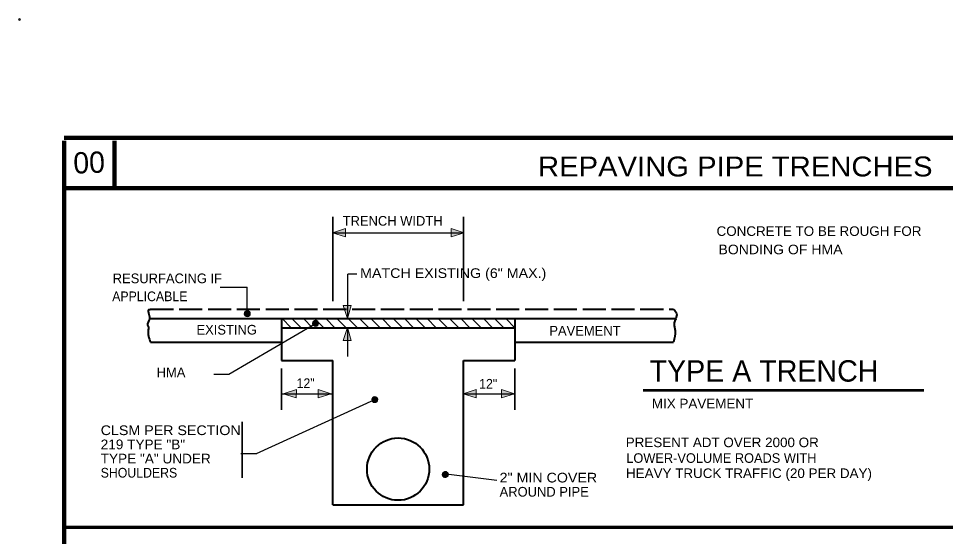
# Model space of a CAD drawing. Extents: x -8731 to 9683, y -64675 to -56618.
# Drawn here: x 8089 to 9127, y -64059 to -63481 of the extents above; entities that cross this region are included whole.
import ezdxf
from ezdxf.enums import TextEntityAlignment as Align

# ---------------------------------------------------------------- set-up
doc = ezdxf.new("R2010")
doc.units = 0
doc.header["$LTSCALE"] = 4.3
doc.header["$PDMODE"] = 32
doc.header["$PDSIZE"] = 2.15
doc.linetypes.add('LONG_DASHED', pattern=[7.5, 6, -1.5])
doc.layers.add('1', color=7, linetype='Continuous', lineweight=13)
doc.layers.add('3', color=7, linetype='Continuous', lineweight=35)

msp = doc.modelspace()

# ---------------------------------------------------------------- hatches: boundary and pattern name
at = {"layer": '1'}
for points in [[(8440.54, -63720.1), (8455.18, -63715.26), (8455.06, -63724.38)], [(8587.96, -63720.1), (8573.32, -63715.26), (8573.44, -63724.38)], [(8457.3, -63815.76), (8452.46, -63801.12), (8461.58, -63801.24)], [(8457.3, -63825.84), (8452.46, -63840.48), (8461.58, -63840.36)], [(8385.54, -63900.1), (8400.18, -63895.26), (8400.06, -63904.38)], [(8439.22, -63900.1), (8424.56, -63895.26), (8424.7, -63904.38)], [(8586.78, -63900.1), (8601.42, -63895.26), (8601.3, -63904.38)], [(8644.22, -63900.1), (8629.56, -63895.26), (8629.7, -63904.38)]]:
    msp.add_hatch(color=256, dxfattribs=at).paths.add_polyline_path(points)

# ---------------------------------------------------------------- linework, layer by layer
at = {"layer": '1', "lineweight": 100}
for p, q in [((9632.46, -63613.8), (8140.24, -63613.8)), ((8196.5, -63617.3), (8196.5, -63670.06)), ((9632.46, -63670.06), (8140.24, -63670.06))]:
    msp.add_line(p, q, dxfattribs=at)
at = {"layer": '1'}
for p, q in [((8345.82, -63813.68), (8341.82, -63809.68)), ((8345.54, -63813.68), (8341.82, -63810.1)), ((8345.1, -63813.68), (8341.82, -63810.4)), ((8344.68, -63813.68), (8341.82, -63810.82)), ((8346.24, -63813.68), (8341.98, -63809.24)), ((8344.1, -63813.52), (8341.98, -63811.52)), ((8346.38, -63813.38), (8342.12, -63809.12)), ((8346.82, -63813.24), (8342.26, -63808.82)), ((8347.1, -63813.1), (8342.4, -63808.4)), ((8347.38, -63812.96), (8342.68, -63808.26)), ((8347.66, -63812.82), (8342.82, -63807.96)), ((8347.82, -63812.38), (8343.1, -63807.68)), ((8348.1, -63812.24), (8343.26, -63807.54)), ((8348.24, -63811.96), (8343.68, -63807.4)), ((8348.24, -63811.52), (8343.96, -63807.12)), ((8348.38, -63811.1), (8344.26, -63807.12)), ((8348.52, -63810.82), (8344.68, -63807.12)), ((8348.52, -63810.54), (8344.96, -63806.96)), ((8348.52, -63810.1), (8345.54, -63807.12)), ((8348.52, -63809.68), (8345.96, -63807.12)), ((8348.38, -63809.24), (8346.38, -63807.12)), ((8422.2, -63824.5), (8418.22, -63820.52)), ((8421.92, -63824.5), (8418.22, -63820.94)), ((8421.48, -63824.5), (8418.22, -63821.22)), ((8421.06, -63824.5), (8418.22, -63821.64)), ((8422.62, -63824.5), (8418.34, -63820.08)), ((8420.5, -63824.36), (8418.34, -63822.36)), ((8422.78, -63824.22), (8418.5, -63819.94)), ((8423.2, -63824.08), (8418.64, -63819.66)), ((8423.48, -63823.92), (8418.78, -63819.22)), ((8423.76, -63823.78), (8419.06, -63819.08)), ((8424.06, -63823.64), (8419.2, -63818.8)), ((8424.2, -63823.22), (8419.5, -63818.52)), ((8424.48, -63823.08), (8419.64, -63818.36)), ((8424.62, -63822.8), (8420.06, -63818.24)), ((8424.62, -63822.36), (8420.34, -63817.94)), ((8424.76, -63821.94), (8420.62, -63817.94)), ((8424.9, -63821.64), (8421.06, -63817.94)), ((8424.9, -63821.36), (8421.34, -63817.8)), ((8424.9, -63820.94), (8421.92, -63817.94)), ((8424.9, -63820.52), (8422.34, -63817.94)), ((8424.76, -63820.08), (8422.78, -63817.94)), ((8488.48, -63909.78), (8484.5, -63905.8)), ((8488.2, -63909.78), (8484.5, -63906.22)), ((8487.76, -63909.78), (8484.5, -63906.5)), ((8487.34, -63909.78), (8484.5, -63906.92)), ((8488.9, -63909.78), (8484.62, -63905.36)), ((8486.78, -63909.64), (8484.62, -63907.64)), ((8489.06, -63909.5), (8484.78, -63905.22)), ((8489.48, -63909.36), (8484.92, -63904.94)), ((8489.76, -63909.2), (8485.06, -63904.5)), ((8490.04, -63909.06), (8485.34, -63904.36)), ((8490.34, -63908.92), (8485.48, -63904.08)), ((8490.48, -63908.5), (8485.78, -63903.8)), ((8490.76, -63908.36), (8485.92, -63903.64)), ((8490.9, -63908.08), (8486.34, -63903.52)), ((8490.9, -63907.64), (8486.62, -63903.22)), ((8491.04, -63907.22), (8486.9, -63903.22)), ((8491.18, -63906.92), (8487.34, -63903.22)), ((8491.18, -63906.64), (8487.62, -63903.08)), ((8491.18, -63906.22), (8488.2, -63903.22)), ((8491.18, -63905.8), (8488.62, -63903.22)), ((8491.04, -63905.36), (8489.06, -63903.22)), ((8567.38, -63993.48), (8563.4, -63989.5)), ((8567.1, -63993.48), (8563.4, -63989.92)), ((8566.66, -63993.48), (8563.4, -63990.2)), ((8566.24, -63993.48), (8563.4, -63990.62)), ((8567.8, -63993.48), (8563.52, -63989.06)), ((8565.68, -63993.34), (8563.52, -63991.34)), ((8567.96, -63993.2), (8563.68, -63988.92)), ((8568.38, -63993.06), (8563.82, -63988.64)), ((8568.66, -63992.9), (8563.96, -63988.2)), ((8568.94, -63992.76), (8564.24, -63988.06)), ((8569.24, -63992.62), (8564.38, -63987.78)), ((8569.38, -63992.2), (8564.68, -63987.5)), ((8569.66, -63992.06), (8564.82, -63987.34)), ((8569.8, -63991.78), (8565.24, -63987.22)), ((8569.8, -63991.34), (8565.52, -63986.92)), ((8569.94, -63990.92), (8565.8, -63986.92)), ((8570.08, -63990.62), (8566.24, -63986.92)), ((8570.08, -63990.34), (8566.52, -63986.78)), ((8570.08, -63989.92), (8567.1, -63986.92)), ((8570.08, -63989.5), (8567.52, -63986.92)), ((8569.94, -63989.06), (8567.96, -63986.92))]:
    msp.add_line(p, q, dxfattribs=at)
at = {"layer": '1', "lineweight": 70}
msp.add_line((9186.74, -64049.56), (8140.24, -64049.56), dxfattribs=at)
at = {"layer": '1', "lineweight": 100}
msp.add_lwpolyline([(8140.24, -63617.3), (8140.24, -64635.24), (9631, -64635.24)], dxfattribs=at)
at = {"layer": '1', "lineweight": 70}
msp.add_lwpolyline([(9186.74, -64440.8), (9186.74, -63670.06), (8140.24, -63670.06)], dxfattribs=at)
at = {"layer": '1'}
for points in [[(8440.54, -63720.1), (8455.18, -63715.26), (8455.06, -63724.38)], [(8587.96, -63720.1), (8573.32, -63715.26), (8573.44, -63724.38)], [(8457.3, -63815.76), (8452.46, -63801.12), (8461.58, -63801.24)], [(8457.3, -63825.84), (8452.46, -63840.48), (8461.58, -63840.36)], [(8385.54, -63900.1), (8400.18, -63895.26), (8400.06, -63904.38)], [(8439.22, -63900.1), (8424.56, -63895.26), (8424.7, -63904.38)], [(8586.78, -63900.1), (8601.42, -63895.26), (8601.3, -63904.38)], [(8644.22, -63900.1), (8629.56, -63895.26), (8629.7, -63904.38)]]:
    msp.add_lwpolyline(points, close=True, dxfattribs=at)
for centre in [(8345.25, -63810.39), (8421.63, -63821.22), (8487.91, -63906.5), (8566.81, -63990.2)]:
    msp.add_circle(centre, 3.35, dxfattribs=at)
msp.add_point((8090.3, -63481.6), dxfattribs=at)
at = {"layer": '3'}
for p, q in [((8440.86, -63796.56), (8440.86, -63702.24)), ((8587.36, -63796.56), (8587.36, -63702.24)), ((8394.42, -63826.06), (8384.14, -63815.8)), ((8405.38, -63826.06), (8395.12, -63815.8)), ((8418.22, -63826.06), (8407.94, -63815.8)), ((8430.74, -63826.06), (8420.5, -63815.8)), ((8443.3, -63826.06), (8433.02, -63815.8)), ((8455.82, -63826.06), (8445.58, -63815.8)), ((8468.38, -63826.06), (8458.1, -63815.8)), ((8481.2, -63826.06), (8470.94, -63815.8)), ((8493.74, -63826.06), (8483.48, -63815.8)), ((8506.28, -63826.06), (8496.02, -63815.8)), ((8518.82, -63826.06), (8508.56, -63815.8)), ((8531.36, -63826.06), (8521.1, -63815.8)), ((8544.18, -63826.06), (8533.92, -63815.8)), ((8556.72, -63826.06), (8546.46, -63815.8)), ((8569.26, -63826.06), (8559, -63815.8)), ((8581.8, -63826.06), (8571.54, -63815.8)), ((8594.34, -63826.06), (8584.08, -63815.8)), ((8606.88, -63826.06), (8596.62, -63815.8)), ((8619.7, -63826.06), (8609.44, -63815.8)), ((8632.24, -63826.06), (8621.98, -63815.8)), ((8644.78, -63826.06), (8634.52, -63815.8)), ((8383.44, -63917.84), (8383.44, -63871.52)), ((8644.78, -63917.84), (8644.78, -63871.52)), ((8339.5, -63993.9), (8339.5, -63931.4))]:
    msp.add_line(p, q, dxfattribs=at)
at = {"layer": '3', "lineweight": 25}
for p, q in [((8440.86, -63720.04), (8587.36, -63720.04)), ((8457.82, -63815.8), (8457.82, -63766.22)), ((8467.66, -63766.22), (8457.82, -63766.22)), ((8314.76, -63780.9), (8345.26, -63780.9)), ((8345.26, -63810.4), (8345.26, -63780.9)), ((8457.82, -63858.12), (8457.82, -63826.06)), ((8355.62, -63966.74), (8487.9, -63906.5)), ((8383.44, -63900.02), (8440.86, -63900.02)), ((8587.36, -63900.02), (8644.78, -63900.02)), ((8337.92, -63966.74), (8355.82, -63966.74)), ((8624.5, -63997), (8567.85, -63989.72))]:
    msp.add_line(p, q, dxfattribs=at)
at = {"layer": '3', "linetype": 'LONG_DASHED', "lineweight": 40}
msp.add_line((8236.8, -63805.4), (8822.2, -63805.4), dxfattribs=at)
at = {"layer": '3', "lineweight": 40}
for p, q in [((8236.8, -63815.8), (8824.9, -63815.8)), ((8383.44, -63815.8), (8383.44, -63862.68)), ((8644.78, -63815.8), (8644.78, -63862.68)), ((8383.44, -63826.06), (8644.78, -63826.06)), ((8236.8, -63842.32), (8383.44, -63842.32)), ((8644.78, -63842.32), (8822.2, -63842.32)), ((8383.44, -63862.68), (8440.86, -63862.68)), ((8440.86, -64024), (8440.86, -63862.68)), ((8587.36, -64024), (8587.36, -63862.68)), ((8587.36, -63862.68), (8644.78, -63862.68)), ((8440.86, -64024), (8587.36, -64024))]:
    msp.add_line(p, q, dxfattribs=at)
at = {"layer": '3', "lineweight": 53}
msp.add_line((8788.14, -63895.88), (9102.5, -63895.88), dxfattribs=at)
at = {"layer": '3', "lineweight": 25}
msp.add_lwpolyline([(8307.92, -63877.94), (8324.74, -63877.94), (8421.62, -63821.22)], dxfattribs=at)
at = {"layer": '3', "lineweight": 40}
msp.add_circle((8514.04, -63984.17), 34.85, dxfattribs=at)
for points in [[(8236.8, -63805.4), (8234.96, -63806.12), (8234.66, -63805.98), (8234.38, -63807.54), (8235.66, -63813.8), (8235.82, -63816.38), (8233.54, -63823.22), (8234.38, -63824.64), (8234.38, -63828.48), (8236.8, -63842.32)], [(8822.2, -63805.4), (8823.48, -63806.68), (8823.62, -63807.26), (8824.9, -63808.68), (8825.62, -63810.1), (8825.62, -63812.96), (8824.76, -63816.24), (8823.06, -63820.52), (8823.2, -63825.08), (8823.9, -63829.2), (8822.2, -63842.32)]]:
    msp.add_spline(points, degree=3, dxfattribs=at)

# ---------------------------------------------------------------- texts
at = {"layer": '1'}
msp.add_text('00', height=23.78, rotation=2.121, dxfattribs=at).set_placement((8150.94, -63653.94))
at = {"layer": '3', "width": 1.1}
msp.add_text('  REPAVING PIPE TRENCHES ', height=22.23, dxfattribs=at).set_placement((8886.78, -63657), align=Align.CENTER)
at = {"layer": '3'}
for s, height, p in [('TRENCH WIDTH', 10.83, (8451.98, -63712.06)), ('RESURFACING IF', 10.83, (8194.62, -63776.34)), ('EXISTING', 10.83, (8288.38, -63833.76)), ('PAVEMENT', 10.83, (8683.26, -63834.9)), ('TYPE A TRENCH', 23.94, (8795.4, -63886.34)), ('HMA', 10.83, (8243.78, -63881.5)), ('LOWER-VOLUME ROADS WITH', 10.69, (8769.34, -63977.12)), ('AROUND PIPE', 10.83, (8627.58, -64014.9))]:
    msp.add_text(s, height=height, dxfattribs=at).set_placement(p)
for s, height, width, p in [('CONCRETE TO BE ROUGH FOR', 10.69, 1.05, (8870.36, -63723.46)), ('BONDING OF HMA', 10.69, 1.1, (8872.5, -63743.98)), ('MATCH EXISTING (6" MAX.)', 10.83, 1.1, (8471.5, -63770.48)), ('APPLICABLE', 10.83, 0.95, (8194.06, -63796.42)), ('12"', 10.83, 0.95, (8400.4, -63893.48)), ('12"', 10.83, 0.95, (8604.74, -63894.18)), ('MIX PAVEMENT', 10.69, 1.05, (8797.98, -63916.2)), ('CLSM PER SECTION ', 10.83, 1.1, (8181.18, -63946.11)), ('PRESENT ADT OVER 2000 OR', 10.69, 1.05, (8768.76, -63959.6)), ('219 TYPE "B"', 10.83, 1.05, (8181.18, -63961.94)), ('TYPE "A" UNDER', 10.83, 1.05, (8181.18, -63977.77)), ('SHOULDERS', 10.83, 0.95, (8181.18, -63993.6)), ('2" MIN COVER', 10.83, 1.1, (8627.58, -63999.07)), ('HEAVY TRUCK TRAFFIC (20 PER DAY)', 10.69, 1.05, (8769.04, -63994.08))]:
    msp.add_text(s, height=height, dxfattribs=dict(at, width=width)).set_placement(p)

doc.saveas('drawing.dxf')
